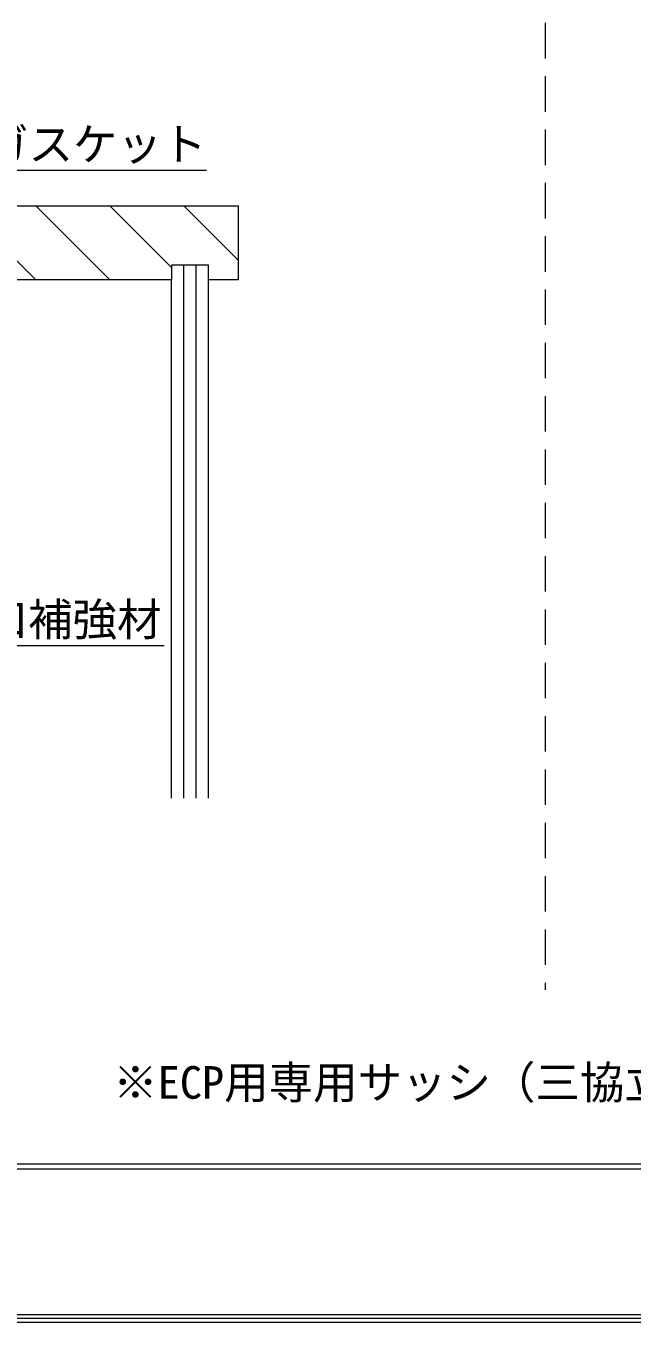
# Model space of a CAD drawing. Units: millimetres at full size, sheet at 1:6; details may follow other scales. Extents: x -1209 to 1209, y -852 to 852.
# Drawn here: x -277.2 to -72.7, y -852.4 to -414.9 of the extents above; entities that cross this region are included whole.
import ezdxf
from ezdxf.enums import TextEntityAlignment as Align

# ---------------------------------------------------------------- set-up
doc = ezdxf.new("R2010")
doc.units = ezdxf.units.MM
doc.header["$LTSCALE"] = 6
doc.linetypes.add('DASHED2', pattern=[3, 2, -1])
for name, color, linetype, lineweight in [('0-0_WAKU', 7, 'Continuous', 5), ('0-2_SUNPO', 7, 'Continuous', 5), ('0-8_SASH', 134, 'Continuous', 5)]:
    doc.layers.add(name, color=color, linetype=linetype, lineweight=lineweight)
doc.styles.add('ＭＳ ゴシック', font='')
doc.styles.get('ＭＳ ゴシック').set_extended_font_data('MS Gothic')

msp = doc.modelspace()

# ---------------------------------------------------------------- linework, layer by layer
at = {"layer": '0-0_WAKU', "linetype": 'DASHED2'}
msp.add_line((-102, -17.85), (-102, -740.31), dxfattribs=at)
at = {"layer": '0-0_WAKU'}
for p, q in [((-1207, -799), (1207, -799)), ((-1207, -800.7), (1207, -800.7)), ((-1209.414, -852.414), (1209.414, -852.414)), ((1208.207, -851.207), (-1208.207, -851.207)), ((1207, -850), (-1207, -850))]:
    msp.add_line(p, q, dxfattribs=at)
at = {"layer": '0-2_SUNPO'}
for p, q in [((-295.171, -463.613), (-216.323, -463.613)), ((-312.214, -624.041), (-230.525, -624.041))]:
    msp.add_line(p, q, dxfattribs=at)
at = {"layer": '0-8_SASH'}
for p, q in [((-317.538, -475.617), (-205.619, -475.617)), ((-273.9, -500.599), (-298.881, -475.617)), ((-248.916, -500.599), (-273.9, -475.617)), ((-228.102, -496.432), (-248.916, -475.617)), ((-205.619, -493.934), (-223.933, -475.617)), ((-205.619, -475.617), (-205.619, -500.599)), ((-223.938, -500.599), (-223.938, -495.603)), ((-219.774, -500.599), (-219.774, -495.603)), ((-228.102, -500.599), (-332.528, -500.599)), ((-228.102, -675.516), (-228.102, -500.599)), ((-223.933, -500.599), (-223.938, -500.597)), ((-223.938, -675.516), (-223.938, -500.599)), ((-219.774, -675.516), (-219.774, -500.599)), ((-205.619, -500.599), (-215.611, -500.599)), ((-215.611, -675.516), (-215.611, -500.599))]:
    msp.add_line(p, q, dxfattribs=at)
msp.add_lwpolyline([(-215.611, -500.599), (-215.611, -495.603), (-228.102, -495.603), (-228.102, -500.599)], dxfattribs=at)

# ---------------------------------------------------------------- texts
at = {"layer": '0-2_SUNPO', "style": 'ＭＳ ゴシック'}
for s, p in [('ガスケット', (-291.323, -463.613)), ('開口補強材', (-306.483, -624.041)), ('※ECP用専用サッシ（三協立山アルミ社製）', (-247.769, -780.314))]:
    msp.add_text(s, height=11, dxfattribs=at).set_placement(p, align=Align.BOTTOM_LEFT)

doc.saveas('drawing.dxf')
